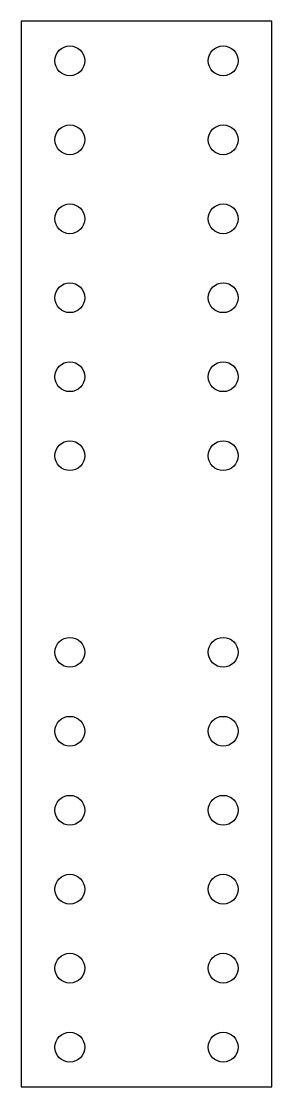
# Model space of a CAD drawing. Header units: millimetres. Extents: x -29 to 29, y -341 to -98.
import ezdxf

# ---------------------------------------------------------------- set-up
doc = ezdxf.new("R2010")
doc.units = ezdxf.units.MM

msp = doc.modelspace()

# ---------------------------------------------------------------- linework, layer by layer
msp.add_lwpolyline([(-28.575, -98.5), (-28.575, -341.3), (28.575, -341.3), (28.575, -98.5)], close=True)
for centre in [(-17.5, -107.5), (17.5, -107.5), (-17.5, -125.5), (17.5, -125.5), (-17.5, -143.5), (17.5, -143.5), (-17.5, -161.5), (17.5, -161.5), (-17.5, -179.5), (17.5, -179.5), (-17.5, -197.5), (17.5, -197.5), (-17.5, -242.3), (17.5, -242.3), (-17.5, -260.3), (17.5, -260.3), (-17.5, -278.3), (17.5, -278.3), (-17.5, -296.3), (17.5, -296.3), (-17.5, -314.3), (17.5, -314.3), (-17.5, -332.3), (17.5, -332.3)]:
    msp.add_circle(centre, 3.4)

doc.saveas('drawing.dxf')
